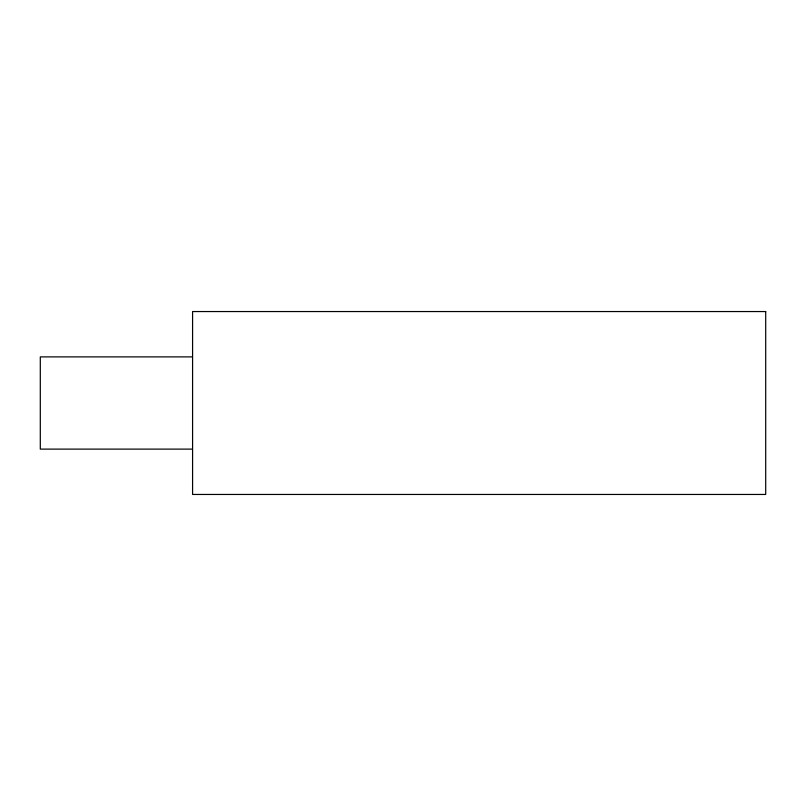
<?xml version="1.0" encoding="UTF-8"?>
<svg xmlns="http://www.w3.org/2000/svg" width="806" height="806" viewBox="0 0 806 806"><rect width="100%" height="100%" fill="white"/><g stroke="black" fill="none" stroke-linecap="round" stroke-linejoin="round"><path stroke-width="1.21" d="M192.503 356.887L40.3 356.887L40.3 449.113L192.503 449.113M765.7 311.549L192.584 311.549L192.584 494.451L765.7 494.451L765.7 311.549"/></g></svg>
